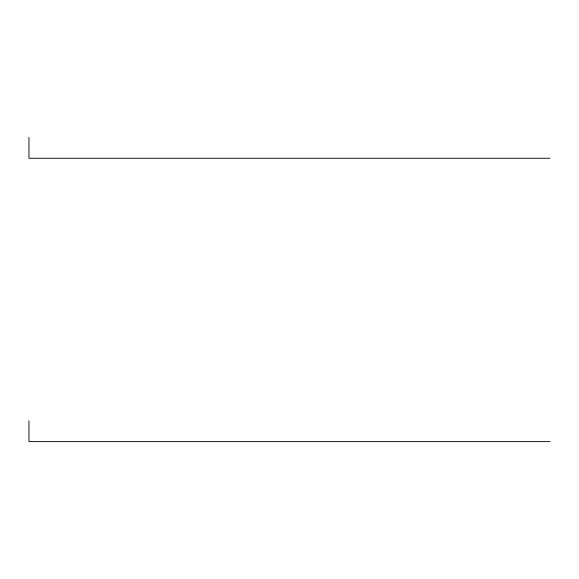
<?xml version="1.0" encoding="UTF-8"?>
<svg xmlns="http://www.w3.org/2000/svg" width="579" height="579" viewBox="0 0 579 579"><rect width="100%" height="100%" fill="white"/><g stroke="black" fill="none" stroke-linecap="round" stroke-linejoin="round"><path stroke-width="0.87" d="M550.05 158.27L28.95 158.27L28.95 137.382M550.05 441.618L28.95 441.618L28.95 420.73"/></g></svg>
